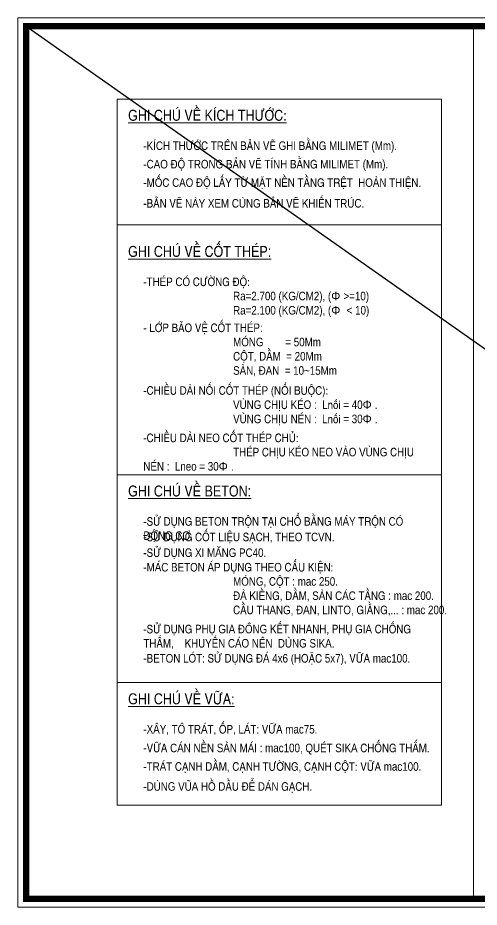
# Model space of a CAD drawing. Header units: millimetres. Extents: x 615730 to 2792744, y 139412 to 597571.
# Drawn here: x 1053928 to 1063471, y 286993 to 305386 of the extents above; entities that cross this region are included whole.
import ezdxf

# ---------------------------------------------------------------- set-up
doc = ezdxf.new("R2010")
doc.units = ezdxf.units.MM
doc.header["$MEASUREMENT"] = 0
doc.layers.add('0.05_Hatch', color=36, linetype='Continuous', lineweight=9)
doc.layers.add('thay', color=7, linetype='Continuous', lineweight=15)
doc.layers.add('H', color=252, linetype='Continuous')
doc.layers.add('LAYER70', color=5, linetype='Continuous')
doc.styles.add('STYLE1', font='')
doc.styles.get('STYLE1').set_extended_font_data('VNI-Helve-Condense')

msp = doc.modelspace()

# ---------------------------------------------------------------- linework, layer by layer
at = {"layer": '0.05_Hatch'}
msp.add_line((1063355.6, 305211.3), (1063355.6, 287167.9), dxfattribs=at)
at = {"layer": '0.05_Hatch', "elevation": 11.5}
for points in [[(1055981.8, 303706.7), (1062691.3, 303706.7), (1062690.7, 301106.7), (1055981.8, 301106.7)], [(1055981.8, 301106.7), (1062690.7, 301106.7), (1062690.7, 295936.6), (1055981.8, 295936.6)], [(1055981.8, 295936.6), (1062690.7, 295936.6), (1062690.7, 291639.1), (1055981.8, 291639.1)], [(1055981.8, 291639.1), (1062690.7, 291639.1), (1062690.7, 289105.7), (1055981.8, 289105.7)]]:
    msp.add_lwpolyline(points, close=True, dxfattribs=at)
at = {"layer": 'H', "const_width": 131.4}
msp.add_lwpolyline([(1054103.4, 287167.9), (1079767, 287167.9), (1079767, 305211.3), (1054103.4, 305211.3)], close=True, dxfattribs=at)
at = {"layer": 'LAYER70', "ltscale": 10}
msp.add_lwpolyline([(1054103.4, 305211.3), (1079767, 287167.9)], dxfattribs=at)
at = {"layer": 'thay', "linetype": 'Continuous'}
msp.add_lwpolyline([(1053928.3, 286992.8), (1079942.2, 286992.8), (1079942.2, 305386.4), (1053928.3, 305386.4)], close=True, dxfattribs=at)

# ---------------------------------------------------------------- texts
at = {"layer": '0.05_Hatch', "attachment_point": 1, "style": 'STYLE1'}
for s, insert, char_height, width in [('{\\LGHI CHUÙ VEÀ KÍCH THÖÔÙC:}', (1056209.4, 303483.2, 11.5), 226.044, 5988.541), ('-KÍCH THÖÔÙC TREÂN BAÛN VEÕ GHI BAÈNG MILIMET (Mm).', (1056526, 302829.1, 11.5), 176.597, 5988.541), ('-CAO ÑOÄ TRONG BAÛN VEÕ TÍNH BAÈNG MILIMET (Mm).', (1056526, 302447.8, 11.5), 176.597, 5988.541), ('-MOÁC CAO ÑOÄ LAÁY TÖØ MAËT NEÀN TAÀNG TREÄT  HOAØN THIEÄN.', (1056526, 302066.5, 11.5), 176.597, 5988.541), ('-BAÛN VEÕ NAØY XEM CUØNG BAÛN VEÕ KHIEÁN TRUÙC.', (1056525.2, 301637.4, 11.5), 176.597, 5988.541), ('{\\LGHI CHUÙ VEÀ COÁT THEÙP:}', (1056209.4, 300668, 11.5), 226.044, 5988.541), ('-THEÙP COÙ CÖÔØNG ÑOÄ:\\P                                 Ra=2.700 (KG/CM2), ({\\fSymbol|b0|i0|c2|p18;F }>=10)\\P                                 Ra=2.100 (KG/CM2), ({\\fSymbol|b0|i0|c2|p18;F  }< 10)', (1056525.2, 300015.1, 11.5), 176.597, 5988.541), ('- LÔÙP BAÛO VEÄ COÁT THEÙP:\\P                                 MOÙNG        = 50Mm\\P                                 COÄT, DAÀM  = 20Mm\\P                                 SAØN, ÑAN  = 10~15Mm', (1056525.2, 299063.7, 11.5), 176.597, 5988.541), ('-CHIEÀU DAØI NOÁI COÁT THEÙP (NOÁI BUOÄC):\\P                                 VUØNG CHÒU KEÙO :  Lnoái = 40{\\fSymbol|b0|i0|c2|p18;F }.\\P                                 VUØNG CHÒU NEÙN :  Lnoái = 30{\\fSymbol|b0|i0|c2|p18;F }.', (1056525.2, 297767.4, 11.5), 176.597, 5988.541), ('-CHIEÀU DAØI NEO COÁT THEÙP CHUÛ:\\P                                 THEÙP CHÒU KEÙO NEO VAØO VUØNG CHÒU NEÙN :  Lneo = 30{\\fSymbol|b0|i0|c2|p18;F }.\\P                                 ', (1056525.2, 296787.6, 11.5), 176.5969, 5988.541), ('{\\LGHI CHUÙ VEÀ BETON:}', (1056209.4, 295713.2, 11.5), 226.044, 5988.541), ('-SÖÛ DUÏNG BETON TROÄN TAÏI CHOÅ BAÈNG MAÙY TROÄN COÙ ÑOÄNG CÔ.', (1056526, 295059.1, 11.5), 176.597, 5988.541), ('-SÖÛ DUÏNG COÁT LIEÄU SAÏCH, THEO TCVN.', (1056526, 294738.6, 11.5), 176.597, 5988.541), ('-SÖÛ DUÏNG XI MAÊNG PC40.', (1056526, 294413.2, 11.5), 176.597, 5988.541), ('-MAÙC BETON AÙP DUÏNG THEO CAÁU KIEÄN:\\P                                 MOÙNG, COÄT : mac 250.\\P                                 ÑAØ KIEÀNG, DAÀM, SAØN CAÙC TAÀNG : mac 200.\\P                                 CAÀU THANG, ÑAN, LINTO, GIAÈNG,... : mac 200.', (1056525.2, 294112.4, 11.5), 176.597, 5988.541), ('-SÖÛ DUÏNG PHUÏ GIA ÑOÂNG KEÁT NHANH, PHUÏ GIA CHOÁNG THAÁM,    KHUYEÁN CAÙO NEÂN  DUØNG SIKA.', (1056526, 292833.3, 11.5), 176.597, 6065.764), ('-BETON LOÙT: SÖÛ DUÏNG ÑAÙ 4x6 (HOAËC 5x7), VÖÕA mac100.', (1056526, 292228.6, 11.5), 176.597, 5988.541), ('{\\LGHI CHUÙ VEÀ VÖÕA:}', (1056209.4, 291415.7, 11.5), 226.044, 5988.541), ('-XAÂY, TOÂ TRAÙT, OÁP, LAÙT: VÖÕA mac75.', (1056526, 290761.6, 11.5), 176.597, 5988.541), ('-VÖÕA CAÙN NEÀN SAØN MAÙI : mac100, QUEÙT SIKA CHOÁNG THAÁM.', (1056526, 290374.6, 11.5), 176.597, 5988.541), ('-TRAÙT CAÏNH DAÀM, CAÏNH TÖÔØNG, CAÏNH COÄT: VÖÕA mac100.', (1056526, 289990.6, 11.5), 176.597, 5988.541), ('-DUØNG VUÕA HOÀ DAÀU ÑEÅ DAÙN GAÏCH.', (1056526, 289578.1, 11.5), 176.597, 5988.541)]:
    msp.add_mtext(s, dxfattribs=dict(at, insert=insert, char_height=char_height, width=width))

doc.saveas('drawing.dxf')
